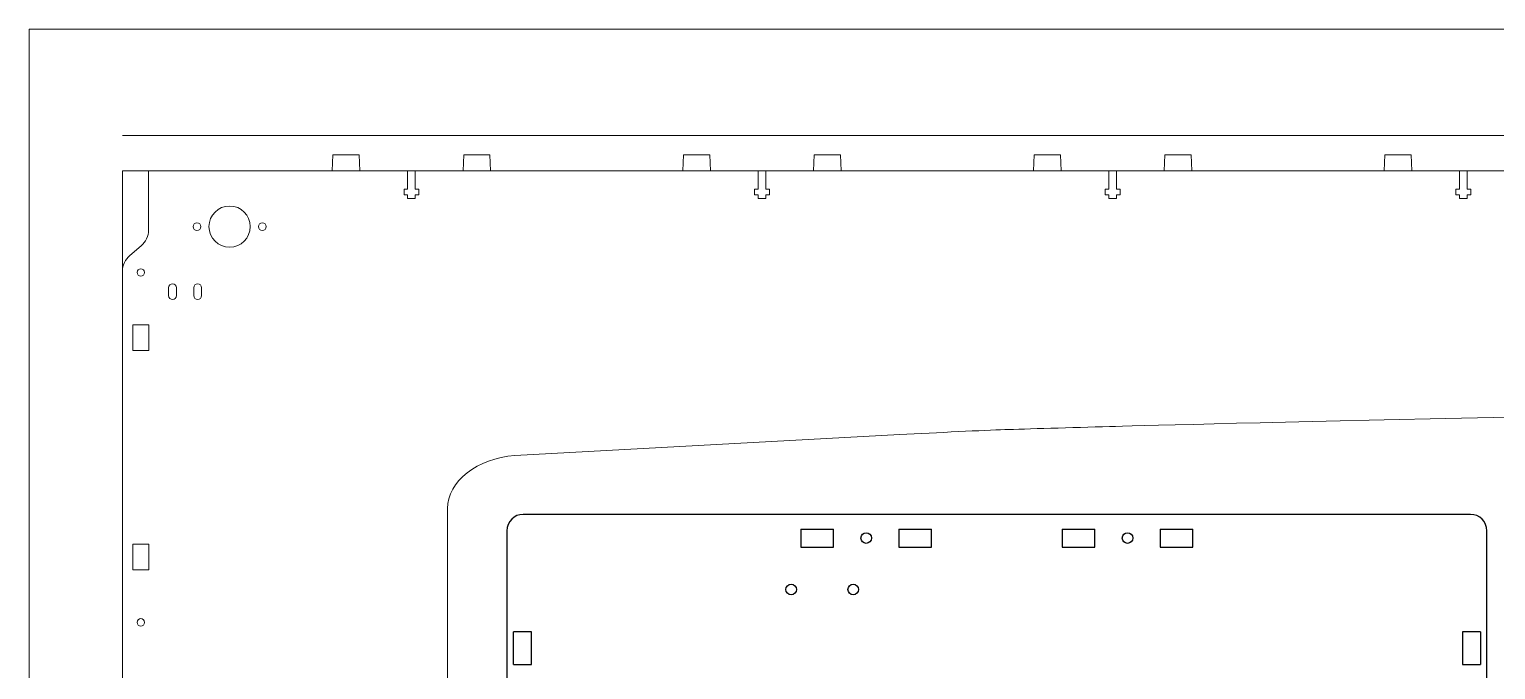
# Model space of a CAD drawing. Header units: millimetres. Extents: x 0 to 1200, y 0 to 900.
# Drawn here: x 0 to 448.9, y 703.9 to 900 of the extents above; entities that cross this region are included whole.
import ezdxf

# ---------------------------------------------------------------- set-up
doc = ezdxf.new("R2010")
doc.units = ezdxf.units.MM
doc.layers.get('0').update_dxf_attribs({"color": 1, "linetype": 'CONTINUOUS', "lineweight": 25, "true_color": 0xff0000})
for name, color, linetype, lineweight, true_color in [('Front', 1, 'CONTINUOUS', 0, 0xff0000), ('Laser Table', 3, 'CONTINUOUS', 0, 0x00ff00), ('New Front', 1, 'CONTINUOUS', 0, 0xff0000), ('Referance lines', 3, 'CONTINUOUS', 0, 0x00ff00)]:
    doc.layers.add(name, color=color, linetype=linetype, lineweight=lineweight, true_color=true_color)

msp = doc.modelspace()

# ---------------------------------------------------------------- linework, layer by layer
for p, q in [((441.21, 751.43), (151.21, 751.43)), ((146.21, 746.43), (146.21, 349.63)), ((236.21, 746.93), (236.21, 741.43)), ((236.21, 746.93), (246.21, 746.93)), ((246.21, 741.43), (246.21, 746.93)), ((266.21, 746.93), (266.21, 741.43)), ((266.21, 746.93), (276.21, 746.93)), ((276.21, 741.43), (276.21, 746.93)), ((316.21, 746.93), (316.21, 741.43)), ((316.21, 746.93), (326.21, 746.93)), ((326.21, 741.43), (326.21, 746.93)), ((346.21, 746.93), (346.21, 741.43)), ((346.21, 746.93), (356.21, 746.93)), ((356.21, 741.43), (356.21, 746.93)), ((446.21, 349.63), (446.21, 746.43)), ((236.21, 741.43), (246.21, 741.43)), ((266.21, 741.43), (276.21, 741.43)), ((316.21, 741.43), (326.21, 741.43)), ((346.21, 741.43), (356.21, 741.43)), ((153.71, 715.43), (148.21, 715.43)), ((148.21, 705.43), (148.21, 715.43)), ((153.71, 705.43), (153.71, 715.43)), ((438.71, 715.43), (438.71, 705.43)), ((444.21, 715.43), (438.71, 715.43)), ((444.21, 715.43), (444.21, 705.43)), ((148.21, 705.43), (153.71, 705.43)), ((438.71, 705.43), (444.21, 705.43))]:
    msp.add_line(p, q)
for centre in [(256.21, 744.18), (336.21, 744.18), (233.22, 728.43), (252.22, 728.43)]:
    msp.add_circle(centre, 1.62)
for centre, start, end in [((151.21, 746.43), 90, 180), ((441.21, 746.43), 0, 90)]:
    msp.add_arc(centre, 5, start, end)
at = {"layer": 'Front', "color": 1, "true_color": 0xff0000}
for points in [[(42.64, 820.84), (42.64, 818.44)], [(45.04, 818.44), (45.04, 820.84), (45.04, 820.84)], [(50.32, 820.84), (50.32, 818.44)], [(52.72, 818.44), (52.72, 820.84), (52.72, 820.84)]]:
    msp.add_lwpolyline(points, dxfattribs=at)
for points in [[(43.84, 822.04), (43.18, 822.04), (42.64, 821.5), (42.64, 820.84)], [(45.04, 820.84), (45.04, 821.5), (44.51, 822.04), (43.84, 822.04)], [(51.52, 822.04), (50.86, 822.04), (50.32, 821.5), (50.32, 820.84)], [(52.72, 820.84), (52.72, 821.5), (52.19, 822.04), (51.52, 822.04)], [(42.64, 818.44), (42.64, 817.77), (43.18, 817.24), (43.84, 817.24)], [(43.84, 817.24), (44.51, 817.24), (45.04, 817.77), (45.04, 818.44)], [(50.32, 818.44), (50.32, 817.77), (50.86, 817.24), (51.52, 817.24)], [(51.52, 817.24), (52.19, 817.24), (52.72, 817.77), (52.72, 818.44)]]:
    msp.add_open_spline(points, degree=3, dxfattribs=at)
at = {"layer": 'Laser Table', "color": 3, "true_color": 0x00ff00}
msp.add_line((1200, 900), (0, 900), dxfattribs=at)
at = {"layer": 'Laser Table'}
msp.add_line((0, 0), (0, 900), dxfattribs=at)
at = {"layer": 'New Front', "color": 1, "true_color": 0xff0000}
for p, q in [((92.76, 856.68), (92.96, 861.55)), ((92.96, 861.55), (100.99, 861.55)), ((100.99, 861.55), (101.19, 856.68)), ((132.77, 856.68), (132.97, 861.55)), ((132.97, 861.55), (141, 861.55)), ((141, 861.55), (141.2, 856.68)), ((200.1, 856.68), (200.3, 861.55)), ((200.3, 861.55), (208.33, 861.55)), ((208.33, 861.55), (208.53, 856.68)), ((240.11, 856.68), (240.31, 861.55)), ((240.31, 861.55), (248.34, 861.55)), ((248.34, 861.55), (248.54, 856.68)), ((307.44, 856.68), (307.64, 861.55)), ((307.64, 861.55), (315.67, 861.55)), ((315.67, 861.55), (315.87, 856.68)), ((347.45, 856.68), (347.65, 861.55)), ((347.65, 861.55), (355.68, 861.55)), ((355.68, 861.55), (355.88, 856.68)), ((414.78, 856.68), (414.98, 861.55)), ((414.98, 861.55), (423.01, 861.55)), ((423.01, 861.55), (423.21, 856.68)), ((36.5, 838.39), (36.5, 856.68)), ((36.5, 856.68), (54.61, 856.68)), ((92.76, 856.68), (53.41, 856.68)), ((101.19, 856.68), (115.82, 856.68)), ((115.82, 856.68), (115.82, 851.06)), ((118.12, 851.06), (118.12, 856.68)), ((118.12, 856.68), (132.77, 856.68)), ((141.2, 856.68), (200.1, 856.68)), ((208.53, 856.68), (223.16, 856.68)), ((223.16, 856.68), (223.16, 851.06)), ((225.46, 851.06), (225.46, 856.68)), ((225.46, 856.68), (240.11, 856.68)), ((248.54, 856.68), (307.44, 856.68)), ((315.87, 856.68), (330.5, 856.68)), ((330.5, 856.68), (330.5, 851.06)), ((332.8, 851.06), (332.8, 856.68)), ((332.8, 856.68), (347.45, 856.68)), ((355.88, 856.68), (414.78, 856.68)), ((423.21, 856.68), (437.84, 856.68)), ((437.84, 856.68), (437.84, 851.06)), ((440.14, 851.06), (440.14, 856.68)), ((440.14, 856.68), (454.79, 856.68)), ((115.82, 851.06), (114.7, 851.06)), ((114.7, 851.06), (114.7, 849.3)), ((114.7, 849.3), (115.82, 849.3)), ((115.82, 849.3), (115.82, 848.15)), ((119.24, 851.06), (118.12, 851.06)), ((118.12, 848.15), (118.12, 849.3)), ((118.12, 849.3), (119.24, 849.3)), ((119.24, 849.3), (119.24, 851.06)), ((223.16, 851.06), (222.04, 851.06)), ((222.04, 851.06), (222.04, 849.3)), ((222.04, 849.3), (223.16, 849.3)), ((223.16, 849.3), (223.16, 848.15)), ((226.58, 851.06), (225.46, 851.06)), ((225.46, 848.15), (225.46, 849.3)), ((225.46, 849.3), (226.58, 849.3)), ((226.58, 849.3), (226.58, 851.06)), ((330.5, 851.06), (329.38, 851.06)), ((329.38, 851.06), (329.38, 849.3)), ((329.38, 849.3), (330.5, 849.3)), ((330.5, 849.3), (330.5, 848.15)), ((333.92, 851.06), (332.8, 851.06)), ((332.8, 848.15), (332.8, 849.3)), ((332.8, 849.3), (333.92, 849.3)), ((333.92, 849.3), (333.92, 851.06)), ((437.84, 851.06), (436.72, 851.06)), ((436.72, 851.06), (436.72, 849.3)), ((436.72, 849.3), (437.84, 849.3)), ((437.84, 849.3), (437.84, 848.15)), ((441.26, 851.06), (440.14, 851.06)), ((440.14, 848.15), (440.14, 849.3)), ((440.14, 849.3), (441.26, 849.3)), ((441.26, 849.3), (441.26, 851.06)), ((115.82, 848.15), (118.12, 848.15)), ((223.16, 848.15), (225.46, 848.15)), ((330.5, 848.15), (332.8, 848.15)), ((437.84, 848.15), (440.14, 848.15)), ((28.5, 73.87), (28.5, 826))]:
    msp.add_line(p, q, dxfattribs=at)
for points in [[(51.32, 838.36), (51.32, 838.36)], [(71.32, 838.36), (71.32, 838.36)], [(34.34, 833.74), (30.66, 830.65)], [(61.32, 833.24), (61.32, 833.24)], [(28.5, 826), (28.5, 626.2)], [(35.27, 825.53), (35.27, 825.53)], [(31.66, 801.59), (31.66, 809.47), (36.62, 809.47), (36.62, 801.59), (31.66, 801.59), (31.66, 801.59)], [(148.62, 769.44), (266.51, 775.86)], [(127.98, 142.52), (127.98, 753.22)], [(31.66, 734.41), (31.66, 742.29), (36.62, 742.29), (36.62, 734.41), (31.66, 734.41), (31.66, 734.41)], [(35.27, 718.35), (35.27, 718.35)]]:
    msp.add_lwpolyline(points, dxfattribs=at)
for points in [[(61.32, 845.88), (57.83, 845.88), (55, 843.06), (55, 839.57)], [(67.64, 839.57), (67.64, 843.06), (64.81, 845.88), (61.32, 845.88)], [(51.32, 840.76), (50.66, 840.76), (50.12, 840.23), (50.12, 839.57)], [(50.12, 839.57), (50.12, 838.9), (50.66, 838.36), (51.32, 838.36)], [(52.52, 839.57), (52.52, 840.23), (51.98, 840.76), (51.32, 840.76)], [(51.32, 838.36), (51.98, 838.36), (52.52, 838.9), (52.52, 839.57)], [(55, 839.57), (55, 836.07), (57.83, 833.24), (61.32, 833.24)], [(61.32, 833.24), (64.81, 833.24), (67.64, 836.07), (67.64, 839.57)], [(71.32, 840.76), (70.66, 840.76), (70.12, 840.23), (70.12, 839.57)], [(70.12, 839.57), (70.12, 838.9), (70.66, 838.36), (71.32, 838.36)], [(72.52, 839.57), (72.52, 840.23), (71.98, 840.76), (71.32, 840.76)], [(71.32, 838.36), (71.98, 838.36), (72.52, 838.9), (72.52, 839.57)], [(36.5, 838.39), (36.5, 836.83), (35.53, 834.74), (34.34, 833.74)], [(30.66, 830.65), (29.47, 829.65), (28.5, 827.56), (28.5, 826)], [(33, 825.53), (33, 826.16), (33.51, 826.67), (34.14, 826.67)], [(34.14, 826.67), (34.76, 826.67), (35.27, 826.16), (35.27, 825.53)], [(34.14, 824.39), (33.51, 824.39), (33, 824.9), (33, 825.53)], [(35.27, 825.53), (35.27, 824.9), (34.76, 824.39), (34.14, 824.39)], [(330.71, 778.33), (330.71, 778.33), (486.86, 782.64), (571.68, 782.63)], [(266.51, 775.86), (277.88, 776.48), (292.31, 777.17), (298.59, 777.38)], [(298.59, 777.38), (304.86, 777.59), (319.32, 778.02), (330.71, 778.33)], [(127.98, 753.22), (127.98, 761.41), (137.27, 768.71), (148.62, 769.44)], [(33, 718.35), (33, 718.98), (33.51, 719.49), (34.14, 719.49)], [(34.14, 717.21), (33.51, 717.21), (33, 717.72), (33, 718.35)], [(34.14, 719.49), (34.76, 719.49), (35.27, 718.98), (35.27, 718.35)], [(35.27, 718.35), (35.27, 717.72), (34.76, 717.21), (34.14, 717.21)]]:
    msp.add_open_spline(points, degree=3, dxfattribs=at)
at = {"layer": 'Referance lines'}
msp.add_line((28.5, 867.5), (1171.5, 867.5), dxfattribs=at)
at = {"layer": 'Referance lines', "color": 3, "true_color": 0x00ff00}
for p, q in [((28.5, 43.32), (28.5, 856.68)), ((28.5, 856.68), (600, 856.68))]:
    msp.add_line(p, q, dxfattribs=at)

doc.saveas('drawing.dxf')
